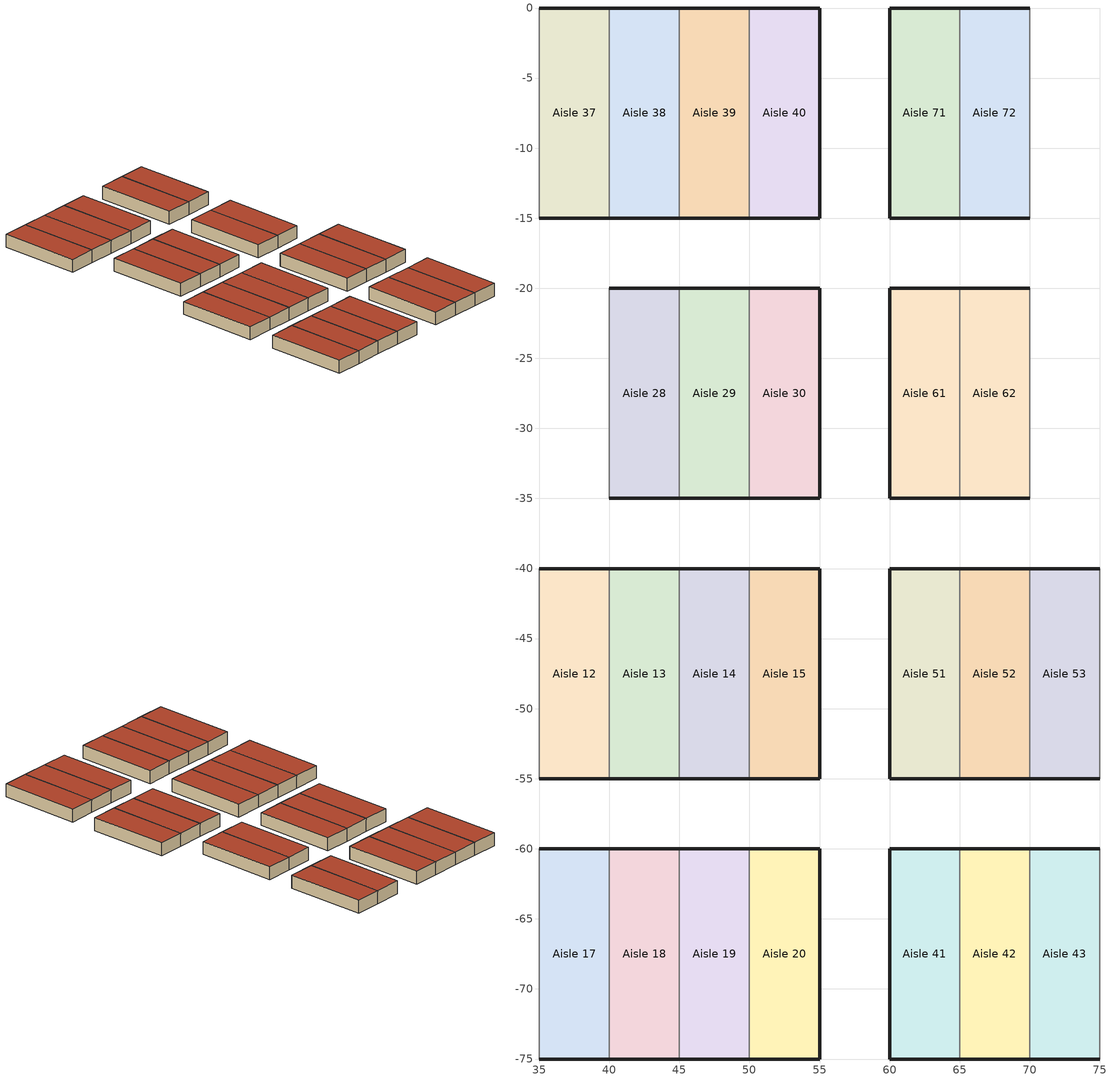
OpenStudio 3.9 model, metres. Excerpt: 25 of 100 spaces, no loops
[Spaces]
Aisle 15
 floor ground (Adiabatic GroundContactFloor): 55,-40 55,-55 50,-55 50,-40 z0
 wall outside: 50,-55 55,-55 55,-40 50,-40 z0:2.44
 wall to Aisle 14: 50,-40 50,-55 z0:2.44
 roof outside: 50,-40 50,-55 55,-55 55,-40 z2.44
Aisle 14
 floor ground (Adiabatic GroundContactFloor): 50,-40 50,-55 45,-55 45,-40 z0
 wall outside: 45,-55 50,-55 / 50,-40 45,-40 z0:2.44
 wall to Aisle 13: 45,-40 45,-55 z0:2.44
 roof outside: 45,-40 45,-55 50,-55 50,-40 z2.44
Aisle 12
 floor ground (Adiabatic GroundContactFloor): 40,-40 40,-55 35,-55 35,-40 z0
 wall outside: 35,-55 40,-55 / 40,-40 35,-40 z0:2.44
 wall to Aisle 13: 40,-55 40,-40 z0:2.44
 wall to Aisle 11: 35,-40 35,-55 z0:2.44
 roof outside: 35,-40 35,-55 40,-55 40,-40 z2.44
Aisle 13
 floor ground (Adiabatic GroundContactFloor): 45,-40 45,-55 40,-55 40,-40 z0
 wall outside: 40,-55 45,-55 / 45,-40 40,-40 z0:2.44
 roof outside: 40,-40 40,-55 45,-55 45,-40 z2.44
Aisle 17
 floor ground (Adiabatic GroundContactFloor): 40,-60 40,-75 35,-75 35,-60 z0
 wall outside: 35,-75 40,-75 / 40,-60 35,-60 z0:2.44
 wall to Aisle 16: 35,-60 35,-75 z0:2.44
 wall to Aisle 18: 40,-75 40,-60 z0:2.44
 roof outside: 35,-60 35,-75 40,-75 40,-60 z2.44
Aisle 18
 floor ground (Adiabatic GroundContactFloor): 45,-60 45,-75 40,-75 40,-60 z0
 wall outside: 40,-75 45,-75 / 45,-60 40,-60 z0:2.44
 wall to Aisle 19: 45,-75 45,-60 z0:2.44
 roof outside: 40,-60 40,-75 45,-75 45,-60 z2.44
Aisle 19
 floor ground (Adiabatic GroundContactFloor): 50,-60 50,-75 45,-75 45,-60 z0
 wall outside: 45,-75 50,-75 / 50,-60 45,-60 z0:2.44
 wall to Aisle 20: 50,-75 50,-60 z0:2.44
 roof outside: 45,-60 45,-75 50,-75 50,-60 z2.44
Aisle 20
 floor ground (Adiabatic GroundContactFloor): 55,-60 55,-75 50,-75 50,-60 z0
 wall outside: 50,-75 55,-75 55,-60 50,-60 z0:2.44
 roof outside: 50,-60 50,-75 55,-75 55,-60 z2.44
Aisle 41
 floor ground (Adiabatic GroundContactFloor): 65,-60 65,-75 60,-75 60,-60 z0
 wall outside: 65,-60 60,-60 60,-75 65,-75 z0:2.44
 wall to Aisle 42: 65,-75 65,-60 z0:2.44
 roof outside: 60,-60 60,-75 65,-75 65,-60 z2.44
Aisle 37
 floor ground (Adiabatic GroundContactFloor): 40,0 40,-15 35,-15 35,0 z0
 wall outside: 35,-15 40,-15 / 40,0 35,0 z0:2.44
 wall to Aisle 36: 35,0 35,-15 z0:2.44
 wall to Aisle 38: 40,-15 40,0 z0:2.44
 roof outside: 35,0 35,-15 40,-15 40,0 z2.44
Aisle 39
 floor ground (Adiabatic GroundContactFloor): 50,0 50,-15 45,-15 45,0 z0
 wall outside: 45,-15 50,-15 / 50,0 45,0 z0:2.44
 wall to Aisle 40: 50,-15 50,0 z0:2.44
 wall to Aisle 38: 45,0 45,-15 z0:2.44
 roof outside: 45,0 45,-15 50,-15 50,0 z2.44
Aisle 28
 floor ground (Adiabatic GroundContactFloor): 45,-20 45,-35 40,-35 40,-20 z0
 wall outside: 40,-35 45,-35 / 45,-20 40,-20 z0:2.44
 wall to Aisle 29: 45,-35 45,-20 z0:2.44
 wall to Aisle 27: 40,-20 40,-35 z0:2.44
 roof outside: 40,-20 40,-35 45,-35 45,-20 z2.44
Aisle 61
 floor ground (Adiabatic GroundContactFloor): 65,-20 65,-35 60,-35 60,-20 z0
 wall outside: 65,-20 60,-20 60,-35 65,-35 z0:2.44
 wall to Aisle 62: 65,-35 65,-20 z0:2.44
 roof outside: 60,-20 60,-35 65,-35 65,-20 z2.44
Aisle 29
 floor ground (Adiabatic GroundContactFloor): 50,-20 50,-35 45,-35 45,-20 z0
 wall outside: 45,-35 50,-35 / 50,-20 45,-20 z0:2.44
 wall to Aisle 30: 50,-35 50,-20 z0:2.44
 roof outside: 45,-20 45,-35 50,-35 50,-20 z2.44
Aisle 38
 floor ground (Adiabatic GroundContactFloor): 45,0 45,-15 40,-15 40,0 z0
 wall outside: 40,-15 45,-15 / 45,0 40,0 z0:2.44
 roof outside: 40,0 40,-15 45,-15 45,0 z2.44
Aisle 30
 floor ground (Adiabatic GroundContactFloor): 55,-20 55,-35 50,-35 50,-20 z0
 wall outside: 50,-35 55,-35 55,-20 50,-20 z0:2.44
 roof outside: 50,-20 50,-35 55,-35 55,-20 z2.44
Aisle 40
 floor ground (Adiabatic GroundContactFloor): 55,0 55,-15 50,-15 50,0 z0
 wall outside: 50,-15 55,-15 55,0 50,0 z0:2.44
 roof outside: 50,0 50,-15 55,-15 55,0 z2.44
Aisle 42
 floor ground (Adiabatic GroundContactFloor): 70,-60 70,-70 70,-75 65,-75 65,-60 z0
 wall outside: 65,-75 70,-75 / 70,-60 65,-60 z0:2.44
 wall to Aisle 43: 70,-75 70,-70 70,-60 z0:2.44
 roof outside: 65,-60 65,-75 70,-75 70,-70 70,-60 z2.44
Aisle 43
 floor ground (Adiabatic GroundContactFloor): 75,-60 75,-75 70,-75 70,-70 70,-60 z0
 wall outside: 70,-75 75,-75 / 75,-60 70,-60 z0:2.44
 wall to Aisle 44: 75,-75 75,-60 z0:2.44
 roof outside: 70,-60 70,-70 70,-75 75,-75 75,-60 z2.44
Aisle 51
 floor ground (Adiabatic GroundContactFloor): 65,-40 65,-55 60,-55 60,-40 z0
 wall outside: 65,-40 60,-40 60,-55 65,-55 z0:2.44
 wall to Aisle 52: 65,-55 65,-40 z0:2.44
 roof outside: 60,-40 60,-55 65,-55 65,-40 z2.44
Aisle 52
 floor ground (Adiabatic GroundContactFloor): 70,-40 70,-55 65,-55 65,-40 z0
 wall outside: 70,-40 65,-40 / 65,-55 70,-55 z0:2.44
 wall to Aisle 53: 70,-55 70,-40 z0:2.44
 roof outside: 65,-40 65,-55 70,-55 70,-40 z2.44
Aisle 53
 floor ground (Adiabatic GroundContactFloor): 75,-40 75,-55 70,-55 70,-40 z0
 wall outside: 70,-55 75,-55 / 75,-40 70,-40 z0:2.44
 wall to Aisle 54: 75,-55 75,-40 z0:2.44
 roof outside: 70,-40 70,-55 75,-55 75,-40 z2.44
Aisle 62
 floor ground (Adiabatic GroundContactFloor): 70,-20 70,-35 65,-35 65,-20 z0
 wall outside: 65,-35 70,-35 / 70,-20 65,-20 z0:2.44
 wall to Aisle 63: 70,-35 70,-20 z0:2.44
 roof outside: 65,-20 65,-35 70,-35 70,-20 z2.44
Aisle 71
 floor ground (Adiabatic GroundContactFloor): 65,0 65,-15 60,-15 60,0 z0
 wall outside: 65,0 60,0 60,-15 65,-15 z0:2.44
 wall to Aisle 72: 65,-15 65,0 z0:2.44
 roof outside: 60,0 60,-15 65,-15 65,0 z2.44
Aisle 72
 floor ground (Adiabatic GroundContactFloor): 70,0 70,-15 65,-15 65,0 z0
 wall outside: 65,-15 70,-15 / 70,0 65,0 z0:2.44
 wall to Aisle 73: 70,-15 70,0 z0:2.44
 roof outside: 65,0 65,-15 70,-15 70,0 z2.44
[Site]
Abu.Dhabi-Bateen.Exec.AP: Latitude {deg}=24.428; Longitude {deg}=24.428; Time Zone {hr}=4; Elevation {m}=4.9
[ClimateZones]
Climate Zone Institution Name 1=ASHRAE; Climate Zone Document Name 1=ANSI/ASHRAE Standard 169; Climate Zone Document Year 1=2006; Climate Zone Institution Name 2=CEC; Climate Zone Document Name 2=California Climate Zone Descriptions; Climate Zone Document Year 2=1995
[Building]
Data_Hall: North Axis {deg}=-0; Nominal Floor to Floor Height {m}=4; Space Type=Aisle; Default Construction Set=Aisle_construction; Default Schedule Set=Schedule; Standards Number of Stories=1; Nominal Floor to Ceiling Height {m}=4
[SizingPeriod:DesignDay] Daily Dry-Bulb Temperature Range {deltaC}=0; Barometric Pressure {Pa}=101266; Wind Speed {m/s}=1.4; Wind Direction {deg}=150; Sky Clearness=0; Rain Indicator=No; Snow Indicator=No; Day of Month=21; Month=1; Day Type=WinterDesignDay; Daylight Saving Time Indicator=No; Dry-Bulb Temperature Range Modifier Type=DefaultMultipliers; Solar Model Indicator=ASHRAEClearSky
Name | Maximum Dry-Bulb Temperature {C} | Humidity Condition Type | Wetbulb or DewPoint at Maximum Dry-Bulb {C}
Abu.Dhabi-Bateen.Exec.AP Ann Htg 99.6% Condns DB | 14 | Wetbulb | 14
Abu.Dhabi-Bateen.Exec.AP Ann Htg 99% Condns DB | 15 | Wetbulb | 15
Abu.Dhabi-Bateen.Exec.AP Ann Hum_n 99.6% Condns DP=>MCDB | 31.2 | Dewpoint | 1
Abu.Dhabi-Bateen.Exec.AP Ann Hum_n 99% Condns DP=>MCDB | 30.4 | Dewpoint | 3.5
[DefaultConstructionSet]
Aisle_construction: Default Exterior Surface Constructions=Default Surface Constructions 1; Default Interior Surface Constructions=Default Surface Constructions 2; Default Ground Contact Surface Constructions=Default Surface Constructions 3; Default Exterior SubSurface Constructions=Default Sub Surface Constructions 1; Default Interior SubSurface Constructions=Default Sub Surface Constructions 2
[DefaultSurfaceConstructions]
Name | Floor Construction | Wall Construction | Roof Ceiling Construction
Default Surface Constructions 1 | Adiabatic GroundContactFloor | Adiabatic Wall | Adiabatic Roof
Default Surface Constructions 2 | Adiabatic GroundContactFloor 1 | Adiabatic Wall 1 | Adiabatic Roof 1
Default Surface Constructions 3
[DefaultSubSurfaceConstructions]
Default Sub Surface Constructions 1; Default Sub Surface Constructions 2
[Construction]
Adiabatic Wall; Adiabatic Roof; Adiabatic GroundContactFloor; Adiabatic GroundContactFloor 1; Adiabatic Roof 1; Adiabatic Wall 1: Adiabatic Material
[Material:NoMass]
Adiabatic Material: Roughness=Smooth; Thermal Resistance {m2-K/W}=1760.93; Solar Absorptance=0; Visible Absorptance=0
[Space] Space Type=Aisle; Default Construction Set=Aisle_construction; Default Schedule Set=Schedule; Building Story=Story 1
Name | Thermal Zone
Aisle 19 | Thermal Zone_Aisle 19
Aisle 13 | Thermal Zone_Aisle 13
Aisle 15 | Thermal Zone_Aisle 15
Aisle 17 | Thermal Zone_Aisle 17
Aisle 18 | Thermal Zone_Aisle 18
Aisle 20 | Thermal Zone_Aisle 20
Aisle 14 | Thermal Zone_Aisle 14
Aisle 12 | Thermal Zone_Aisle 12
Aisle 28 | Thermal Zone_Aisle 28
Aisle 30 | Thermal Zone_Aisle 30
Aisle 37 | Thermal Zone_Aisle 37
Aisle 38 | Thermal Zone_Aisle 38
Aisle 39 | Thermal Zone_Aisle 39
Aisle 40 | Thermal Zone_Aisle 40
Aisle 29 | Thermal Zone_Aisle 29
Aisle 42 | Thermal Zone_Aisle 42
Aisle 52 | Thermal Zone_Aisle 52
Aisle 51 | Thermal Zone_Aisle 51
Aisle 53 | Thermal Zone_Aisle 53
Aisle 41 | Thermal Zone_Aisle 41
Aisle 43 | Thermal Zone_Aisle 43
Aisle 61 | Thermal Zone_Aisle 61
Aisle 71 | Thermal Zone_Aisle 71
Aisle 72 | Thermal Zone_Aisle 72
Aisle 62 | Thermal Zone_Aisle 62
[BuildingStory]
Story 1: Nominal Z Coordinate {m}=0; Nominal Floor to Floor Height {m}=2.4384; Default Construction Set=Aisle_construction; Default Schedule Set=Schedule; Nominal Floor to Ceiling Height {m}=2.4384
[ThermalZone] Multiplier=1; Floor Area {m2}=75; Use Ideal Air Loads=No
Name | Thermostat | Humidistat
Thermal Zone_Aisle 12 | Thermostat Setpoint Dual Setpoint 120 | Zone Control Humidistat 12
Thermal Zone_Aisle 13 | Thermostat Setpoint Dual Setpoint 121 | Zone Control Humidistat 13
Thermal Zone_Aisle 14 | Thermostat Setpoint Dual Setpoint 122 | Zone Control Humidistat 14
Thermal Zone_Aisle 15 | Thermostat Setpoint Dual Setpoint 123 | Zone Control Humidistat 15
Thermal Zone_Aisle 17 | Thermostat Setpoint Dual Setpoint 125 | Zone Control Humidistat 17
Thermal Zone_Aisle 18 | Thermostat Setpoint Dual Setpoint 126 | Zone Control Humidistat 18
Thermal Zone_Aisle 19 | Thermostat Setpoint Dual Setpoint 127 | Zone Control Humidistat 19
Thermal Zone_Aisle 20 | Thermostat Setpoint Dual Setpoint 128 | Zone Control Humidistat 20
Thermal Zone_Aisle 28 | Thermostat Setpoint Dual Setpoint 136 | Zone Control Humidistat 28
Thermal Zone_Aisle 29 | Thermostat Setpoint Dual Setpoint 137 | Zone Control Humidistat 29
Thermal Zone_Aisle 30 | Thermostat Setpoint Dual Setpoint 138 | Zone Control Humidistat 30
Thermal Zone_Aisle 37 | Thermostat Setpoint Dual Setpoint 145 | Zone Control Humidistat 37
Thermal Zone_Aisle 38 | Thermostat Setpoint Dual Setpoint 146 | Zone Control Humidistat 38
Thermal Zone_Aisle 39 | Thermostat Setpoint Dual Setpoint 147 | Zone Control Humidistat 39
Thermal Zone_Aisle 40 | Thermostat Setpoint Dual Setpoint 148 | Zone Control Humidistat 40
Thermal Zone_Aisle 41 | Thermostat Setpoint Dual Setpoint 149 | Zone Control Humidistat 41
Thermal Zone_Aisle 42 | Thermostat Setpoint Dual Setpoint 150 | Zone Control Humidistat 42
Thermal Zone_Aisle 43 | Thermostat Setpoint Dual Setpoint 151 | Zone Control Humidistat 43
Thermal Zone_Aisle 51 | Thermostat Setpoint Dual Setpoint 159 | Zone Control Humidistat 51
Thermal Zone_Aisle 52 | Thermostat Setpoint Dual Setpoint 160 | Zone Control Humidistat 52
Thermal Zone_Aisle 53 | Thermostat Setpoint Dual Setpoint 161 | Zone Control Humidistat 53
Thermal Zone_Aisle 61 | Thermostat Setpoint Dual Setpoint 169 | Zone Control Humidistat 61
Thermal Zone_Aisle 62 | Thermostat Setpoint Dual Setpoint 170 | Zone Control Humidistat 62
Thermal Zone_Aisle 71 | Thermostat Setpoint Dual Setpoint 179 | Zone Control Humidistat 71
Thermal Zone_Aisle 72 | Thermostat Setpoint Dual Setpoint 180 | Zone Control Humidistat 72
[Lights:Definition]
Lighting: Design Level Calculation Method=Watts/Area; Watts per Space Floor Area {W/m2}=1
[ElectricEquipment:Definition]
Aisle Load: Design Level Calculation Method=EquipmentLevel; Design Level {W}=4896000
[SpaceType]
Aisle: Default Construction Set=Aisle_construction; Default Schedule Set=Schedule
[ElectricEquipment]
Electric Equipment 6: Electric Equipment Definition=Aisle Load; Space or SpaceType=Aisle; Schedule=ITE_Load Schedule
[Lights]
Lights 6: Lights Definition=Lighting; Space or SpaceType=Aisle; Schedule=lighting schedule; Fraction Replaceable=1
[DefaultScheduleSet]
Schedule: Hours of Operation Schedule=Always On Continuous; Number of People Schedule=Always On Discrete; Lighting Schedule=Always On Discrete; Electric Equipment Schedule=ITE_Load Schedule
[ThermostatSetpoint:DualSetpoint] Cooling Setpoint Temperature Schedule=Thermostart cooling
Thermostat Setpoint Dual Setpoint 120; Thermostat Setpoint Dual Setpoint 121; Thermostat Setpoint Dual Setpoint 122; Thermostat Setpoint Dual Setpoint 123; Thermostat Setpoint Dual Setpoint 125; Thermostat Setpoint Dual Setpoint 126; Thermostat Setpoint Dual Setpoint 127; Thermostat Setpoint Dual Setpoint 128; Thermostat Setpoint Dual Setpoint 136; Thermostat Setpoint Dual Setpoint 137; Thermostat Setpoint Dual Setpoint 138; Thermostat Setpoint Dual Setpoint 145; Thermostat Setpoint Dual Setpoint 146; Thermostat Setpoint Dual Setpoint 147; Thermostat Setpoint Dual Setpoint 148; Thermostat Setpoint Dual Setpoint 149; Thermostat Setpoint Dual Setpoint 150; Thermostat Setpoint Dual Setpoint 151; Thermostat Setpoint Dual Setpoint 159; Thermostat Setpoint Dual Setpoint 160; Thermostat Setpoint Dual Setpoint 161; Thermostat Setpoint Dual Setpoint 169; Thermostat Setpoint Dual Setpoint 170; Thermostat Setpoint Dual Setpoint 179; Thermostat Setpoint Dual Setpoint 180
[ZoneControl:Humidistat] Humidifying Relative Humidity Setpoint Schedule=RH Setpoint; Dehumidifying Relative Humidity Setpoint Schedule=RH Setpoint
Zone Control Humidistat 12; Zone Control Humidistat 13; Zone Control Humidistat 14; Zone Control Humidistat 15; Zone Control Humidistat 17; Zone Control Humidistat 18; Zone Control Humidistat 19; Zone Control Humidistat 20; Zone Control Humidistat 28; Zone Control Humidistat 29; Zone Control Humidistat 30; Zone Control Humidistat 37; Zone Control Humidistat 38; Zone Control Humidistat 39; Zone Control Humidistat 40; Zone Control Humidistat 41; Zone Control Humidistat 42; Zone Control Humidistat 43; Zone Control Humidistat 51; Zone Control Humidistat 52; Zone Control Humidistat 53; Zone Control Humidistat 61; Zone Control Humidistat 62; Zone Control Humidistat 71; Zone Control Humidistat 72
[Schedule:Ruleset]
Thermostart cooling: Default Day Schedule=Schedule Day 1; Summer Design Day Schedule=Schedule Day 10; Winter Design Day Schedule=Schedule Day 12; Holiday Schedule=Schedule Day 14
ITE_Load Schedule: Default Day Schedule=Schedule Day
RH Setpoint: Default Day Schedule=Schedule Day 4
lighting schedule: Default Day Schedule=Schedule Day 6
[Schedule:Day]
Schedule Day 1: 24, 0, 20
Schedule Day 10; Schedule Day 12; Schedule Day 14: 24, 0, 23.5
Schedule Day: 9, 0, 0.4, 12, 0, 0.8, 13, 0, 1, 18, 0, 0.8, 24, 0, 0.4
Schedule Day 2: 8, 0, 0.4, 12, 0, 0.6, 14, 0, 0.85, 18, 0, 0.6, 24, 0, 0.4
Schedule Day 3: 24, 0, 1
Schedule Day 4: 24, 0, 50
Schedule Day 6: 24, 0, 0
Schedule Day 7: 8, 0, 0, 16, 0, 1, 24, 0, 0
Schedule Day 9; Schedule Day 13: 7, 0, 0, 17, 0, 1, 24, 0, 0
Schedule Day 11: 7, 0, 0, 16, 0, 1, 24, 0, 0
Schedule Day 35; Schedule Day 36: 5, 0, 0, 17, 0, 1, 24, 0, 0
Schedule Day 37: 6, 0, 0, 17, 0, 1, 24, 0, 0
Schedule Day 38: 5, 0, 0, 6, 0, 0, 17, 0, 1, 24, 0, 0
[Schedule:Constant] Value=1
Always On Continuous; Always On Discrete
[Schedule:Rule]
Name | Schedule Ruleset | Rule Order | Day Schedule | Apply Sunday | Apply Wednesday | Apply Saturday | Apply Monday | Apply Tuesday | Apply Thursday | Apply Friday | Date Specification Type | Start Month | Start Day | End Month | End Day
Schedule Rule 1 | ITE_Load Schedule | 1 | Schedule Day 2 | Yes | No | Yes
Schedule Rule 2 | ITE_Load Schedule | 0 | Schedule Day 3 |  | Yes
Schedule Rule 3 | lighting schedule | 7 | Schedule Day 7 |  |  |  | No | No | Yes | Yes | DateRange | 4 | 20 | 4 | 21
Schedule Rule 4 | lighting schedule | 6 | Schedule Day 9 |  |  |  |  | Yes |  |  | DateRange | 2 | 7 | 2 | 7
Schedule Rule 5 | lighting schedule | 5 | Schedule Day 11 |  |  |  | Yes |  |  |  | DateRange | 1 | 2 | 1 | 2
Schedule Rule 6 | lighting schedule | 4 | Schedule Day 13 |  | Yes |  |  | Yes | Yes |  | DateRange | 7 | 11 | 7 | 13
Schedule Rule 7 | lighting schedule | 3 | Schedule Day 35 |  |  |  |  |  | Yes |  | DateRange | 8 | 24 | 8 | 24
Schedule Rule 8 | lighting schedule | 2 | Schedule Day 36 |  |  |  |  |  | Yes | Yes | DateRange | 9 | 21 | 9 | 22
Schedule Rule 9 | lighting schedule | 1 | Schedule Day 37 |  |  |  | Yes |  |  |  | DateRange | 11 | 20 | 11 | 20
Schedule Rule 10 | lighting schedule | 0 | Schedule Day 38 |  |  |  |  |  | Yes | Yes | DateRange | 12 | 28 | 12 | 29
